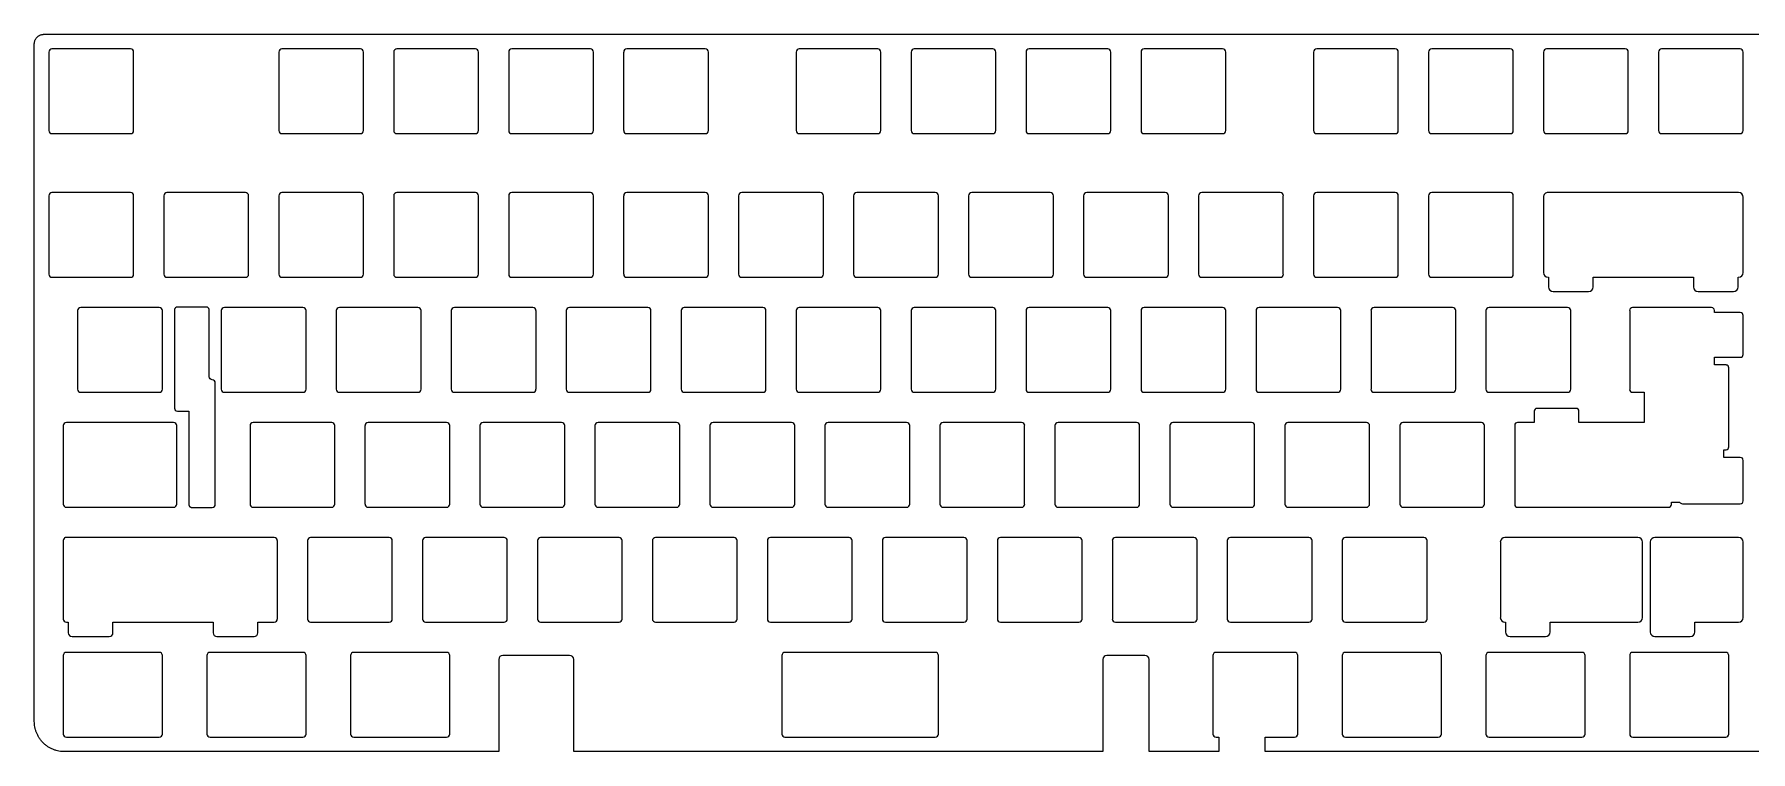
# Model space of a CAD drawing. Header units: millimetres. Extents: x 1004 to 1433, y 209 to 328.
# Drawn here: x 1004.5 to 1288.8, y 208.9 to 327.8 of the extents above; entities that cross this region are included whole.
import ezdxf

# ---------------------------------------------------------------- set-up
doc = ezdxf.new("R2010")
doc.units = ezdxf.units.MM
doc.layers.add('默认', color=7, linetype='Continuous', true_color=0x000000)

msp = doc.modelspace()

# ---------------------------------------------------------------- linework, layer by layer
at = {"layer": '默认', "color": 96, "true_color": 0x007f00}
for p, q in [((1006.06, 327.79, 4.1), (1371.64, 327.79, 4.1)), ((1004.46, 213.93, 4.1), (1004.46, 326.19, 4.1)), ((1027.68, 282.1, 4.1), (1027.68, 265.86, 4.1)), ((1033.44, 271.04, 4.1), (1033.44, 282.1, 4.1)), ((1034.44, 249.9, 4.1), (1034.44, 270.04, 4.1)), ((1030.56, 249.4, 4.1), (1033.94, 249.4, 4.1)), ((1093.16, 224.88, 4.1), (1082.09, 224.88, 4.1)), ((1188.48, 224.88, 4.1), (1182.18, 224.88, 4.1)), ((1199.74, 224.85, 4.1), (1199.74, 211.85, 4.1)), ((1213.27, 225.38, 4.1), (1200.27, 225.38, 4.1)), ((1213.79, 211.85, 4.1), (1213.79, 224.85, 4.1))]:
    msp.add_line(p, q, dxfattribs=at)
at = {"layer": '默认'}
for p, q in [((1006.86, 324.86, 4.1), (1006.86, 311.86, 4.1)), ((1020.39, 325.39, 4.1), (1007.39, 325.39, 4.1)), ((1020.91, 311.86, 4.1), (1020.91, 324.86, 4.1)), ((1044.96, 324.86, 4.1), (1044.96, 311.86, 4.1)), ((1058.49, 325.39, 4.1), (1045.49, 325.39, 4.1)), ((1059.01, 311.86, 4.1), (1059.01, 324.86, 4.1)), ((1064.01, 324.86, 4.1), (1064.01, 311.86, 4.1)), ((1077.54, 325.39, 4.1), (1064.54, 325.39, 4.1)), ((1078.06, 311.86, 4.1), (1078.06, 324.86, 4.1)), ((1083.06, 324.86, 4.1), (1083.06, 311.86, 4.1)), ((1096.59, 325.39, 4.1), (1083.59, 325.39, 4.1)), ((1097.11, 311.86, 4.1), (1097.11, 324.86, 4.1)), ((1102.11, 324.86, 4.1), (1102.11, 311.86, 4.1)), ((1115.64, 325.39, 4.1), (1102.64, 325.39, 4.1)), ((1116.16, 311.86, 4.1), (1116.16, 324.86, 4.1)), ((1130.69, 324.86, 4.1), (1130.69, 311.86, 4.1)), ((1144.21, 325.39, 4.1), (1131.21, 325.39, 4.1)), ((1144.74, 311.86, 4.1), (1144.74, 324.86, 4.1)), ((1149.74, 324.86, 4.1), (1149.74, 311.86, 4.1)), ((1163.26, 325.39, 4.1), (1150.26, 325.39, 4.1)), ((1163.79, 311.86, 4.1), (1163.79, 324.86, 4.1)), ((1168.79, 324.86, 4.1), (1168.79, 311.86, 4.1)), ((1182.31, 325.39, 4.1), (1169.31, 325.39, 4.1)), ((1182.84, 311.86, 4.1), (1182.84, 324.86, 4.1)), ((1187.84, 324.86, 4.1), (1187.84, 311.86, 4.1)), ((1201.36, 325.39, 4.1), (1188.36, 325.39, 4.1)), ((1201.89, 311.86, 4.1), (1201.89, 324.86, 4.1)), ((1216.41, 324.86, 4.1), (1216.41, 311.86, 4.1)), ((1229.94, 325.39, 4.1), (1216.94, 325.39, 4.1)), ((1230.46, 311.86, 4.1), (1230.46, 324.86, 4.1)), ((1235.46, 324.86, 4.1), (1235.46, 311.86, 4.1)), ((1248.99, 325.39, 4.1), (1235.99, 325.39, 4.1)), ((1249.51, 311.86, 4.1), (1249.51, 324.86, 4.1)), ((1254.51, 324.86, 4.1), (1254.51, 311.86, 4.1)), ((1268.04, 325.39, 4.1), (1255.04, 325.39, 4.1)), ((1268.56, 311.86, 4.1), (1268.56, 324.86, 4.1)), ((1273.56, 324.86, 4.1), (1273.56, 311.86, 4.1)), ((1287.09, 325.39, 4.1), (1274.09, 325.39, 4.1)), ((1287.61, 311.86, 4.1), (1287.61, 324.86, 4.1)), ((1007.39, 311.34, 4.1), (1020.39, 311.34, 4.1)), ((1045.49, 311.34, 4.1), (1058.49, 311.34, 4.1)), ((1064.54, 311.34, 4.1), (1077.54, 311.34, 4.1)), ((1083.59, 311.34, 4.1), (1096.59, 311.34, 4.1)), ((1102.64, 311.34, 4.1), (1115.64, 311.34, 4.1)), ((1131.21, 311.34, 4.1), (1144.21, 311.34, 4.1)), ((1150.26, 311.34, 4.1), (1163.26, 311.34, 4.1)), ((1169.31, 311.34, 4.1), (1182.31, 311.34, 4.1)), ((1188.36, 311.34, 4.1), (1201.36, 311.34, 4.1)), ((1216.94, 311.34, 4.1), (1229.94, 311.34, 4.1)), ((1235.99, 311.34, 4.1), (1248.99, 311.34, 4.1)), ((1255.04, 311.34, 4.1), (1268.04, 311.34, 4.1)), ((1274.09, 311.34, 4.1), (1287.09, 311.34, 4.1)), ((1020.39, 301.58, 4.1), (1007.39, 301.58, 4.1)), ((1039.44, 301.58, 4.1), (1026.44, 301.58, 4.1)), ((1058.49, 301.58, 4.1), (1045.49, 301.58, 4.1)), ((1077.54, 301.58, 4.1), (1064.54, 301.58, 4.1)), ((1096.59, 301.58, 4.1), (1083.59, 301.58, 4.1)), ((1115.64, 301.58, 4.1), (1102.64, 301.58, 4.1)), ((1134.69, 301.58, 4.1), (1121.69, 301.58, 4.1)), ((1153.74, 301.58, 4.1), (1140.74, 301.58, 4.1)), ((1172.79, 301.58, 4.1), (1159.79, 301.58, 4.1)), ((1191.84, 301.58, 4.1), (1178.84, 301.58, 4.1)), ((1210.89, 301.58, 4.1), (1197.89, 301.58, 4.1)), ((1229.94, 301.58, 4.1), (1216.94, 301.58, 4.1)), ((1248.99, 301.58, 4.1), (1235.99, 301.58, 4.1)), ((1286.84, 301.58, 4.1), (1255.29, 301.58, 4.1)), ((1006.86, 301.05, 4.1), (1006.86, 288.05, 4.1)), ((1020.91, 288.05, 4.1), (1020.91, 301.05, 4.1)), ((1025.91, 301.05, 4.1), (1025.91, 288.05, 4.1)), ((1039.96, 288.05, 4.1), (1039.96, 301.05, 4.1)), ((1044.96, 301.05, 4.1), (1044.96, 288.05, 4.1)), ((1059.01, 288.05, 4.1), (1059.01, 301.05, 4.1)), ((1064.01, 301.05, 4.1), (1064.01, 288.05, 4.1)), ((1078.06, 288.05, 4.1), (1078.06, 301.05, 4.1)), ((1083.06, 301.05, 4.1), (1083.06, 288.05, 4.1)), ((1097.11, 288.05, 4.1), (1097.11, 301.05, 4.1)), ((1102.11, 301.05, 4.1), (1102.11, 288.05, 4.1)), ((1116.16, 288.05, 4.1), (1116.16, 301.05, 4.1)), ((1121.16, 301.05, 4.1), (1121.16, 288.05, 4.1)), ((1135.21, 288.05, 4.1), (1135.21, 301.05, 4.1)), ((1140.21, 301.05, 4.1), (1140.21, 288.05, 4.1)), ((1154.26, 288.05, 4.1), (1154.26, 301.05, 4.1)), ((1159.26, 301.05, 4.1), (1159.26, 288.05, 4.1)), ((1173.31, 288.05, 4.1), (1173.31, 301.05, 4.1)), ((1178.31, 301.05, 4.1), (1178.31, 288.05, 4.1)), ((1192.36, 288.05, 4.1), (1192.36, 301.05, 4.1)), ((1197.36, 301.05, 4.1), (1197.36, 288.05, 4.1)), ((1211.41, 288.05, 4.1), (1211.41, 301.05, 4.1)), ((1216.41, 301.05, 4.1), (1216.41, 288.05, 4.1)), ((1230.46, 288.05, 4.1), (1230.46, 301.05, 4.1)), ((1235.46, 301.05, 4.1), (1235.46, 288.05, 4.1)), ((1249.51, 288.05, 4.1), (1249.51, 301.05, 4.1)), ((1287.61, 288.3, 4.1), (1287.61, 300.8, 4.1)), ((1007.39, 287.53, 4.1), (1020.39, 287.53, 4.1)), ((1026.44, 287.53, 4.1), (1039.44, 287.53, 4.1)), ((1045.49, 287.53, 4.1), (1058.49, 287.53, 4.1)), ((1064.54, 287.53, 4.1), (1077.54, 287.53, 4.1)), ((1083.59, 287.53, 4.1), (1096.59, 287.53, 4.1)), ((1102.64, 287.53, 4.1), (1115.64, 287.53, 4.1)), ((1121.69, 287.53, 4.1), (1134.69, 287.53, 4.1)), ((1140.74, 287.53, 4.1), (1153.74, 287.53, 4.1)), ((1159.79, 287.53, 4.1), (1172.79, 287.53, 4.1)), ((1178.84, 287.53, 4.1), (1191.84, 287.53, 4.1)), ((1197.89, 287.53, 4.1), (1210.89, 287.53, 4.1)), ((1216.94, 287.53, 4.1), (1229.94, 287.53, 4.1)), ((1235.99, 287.53, 4.1), (1248.99, 287.53, 4.1)), ((1256.14, 285.15, 4.1), (1261.99, 285.15, 4.1)), ((1280.14, 285.15, 4.1), (1285.99, 285.15, 4.1)), ((1011.63, 282, 4.1), (1011.63, 269, 4.1)), ((1025.15, 282.53, 4.1), (1012.15, 282.53, 4.1)), ((1025.68, 269, 4.1), (1025.68, 282, 4.1)), ((1035.44, 282, 4.1), (1035.44, 269, 4.1)), ((1048.96, 282.53, 4.1), (1035.96, 282.53, 4.1)), ((1049.49, 269, 4.1), (1049.49, 282, 4.1)), ((1054.49, 282, 4.1), (1054.49, 269, 4.1)), ((1068.01, 282.53, 4.1), (1055.01, 282.53, 4.1)), ((1068.54, 269, 4.1), (1068.54, 282, 4.1)), ((1073.54, 282, 4.1), (1073.54, 269, 4.1)), ((1087.06, 282.53, 4.1), (1074.06, 282.53, 4.1)), ((1087.59, 269, 4.1), (1087.59, 282, 4.1)), ((1092.59, 282, 4.1), (1092.59, 269, 4.1)), ((1106.11, 282.53, 4.1), (1093.11, 282.53, 4.1)), ((1106.64, 269, 4.1), (1106.64, 282, 4.1)), ((1111.64, 282, 4.1), (1111.64, 269, 4.1)), ((1125.16, 282.53, 4.1), (1112.16, 282.53, 4.1)), ((1125.69, 269, 4.1), (1125.69, 282, 4.1)), ((1130.69, 282, 4.1), (1130.69, 269, 4.1)), ((1144.21, 282.53, 4.1), (1131.21, 282.53, 4.1)), ((1144.74, 269, 4.1), (1144.74, 282, 4.1)), ((1149.74, 282, 4.1), (1149.74, 269, 4.1)), ((1163.26, 282.53, 4.1), (1150.26, 282.53, 4.1)), ((1163.79, 269, 4.1), (1163.79, 282, 4.1)), ((1168.79, 282, 4.1), (1168.79, 269, 4.1)), ((1182.31, 282.53, 4.1), (1169.31, 282.53, 4.1)), ((1182.84, 269, 4.1), (1182.84, 282, 4.1)), ((1187.84, 282, 4.1), (1187.84, 269, 4.1)), ((1201.36, 282.53, 4.1), (1188.36, 282.53, 4.1)), ((1201.89, 269, 4.1), (1201.89, 282, 4.1)), ((1206.89, 282, 4.1), (1206.89, 269, 4.1)), ((1220.41, 282.53, 4.1), (1207.41, 282.53, 4.1)), ((1220.94, 269, 4.1), (1220.94, 282, 4.1)), ((1225.94, 282, 4.1), (1225.94, 269, 4.1)), ((1239.46, 282.53, 4.1), (1226.46, 282.53, 4.1)), ((1239.99, 269, 4.1), (1239.99, 282, 4.1)), ((1244.99, 282, 4.1), (1244.99, 269, 4.1)), ((1258.51, 282.53, 4.1), (1245.51, 282.53, 4.1)), ((1259.04, 269, 4.1), (1259.04, 282, 4.1)), ((1268.8, 282.05, 4.1), (1268.8, 268.95, 4.1)), ((1282.37, 282.53, 4.1), (1269.27, 282.53, 4.1)), ((1287.61, 274.75, 4.1), (1287.61, 281.2, 4.1)), ((1285.23, 259.43, 4.1), (1285.23, 272.52, 4.1)), ((1012.15, 268.48, 4.1), (1025.15, 268.48, 4.1)), ((1035.96, 268.48, 4.1), (1048.96, 268.48, 4.1)), ((1055.01, 268.48, 4.1), (1068.01, 268.48, 4.1)), ((1074.06, 268.48, 4.1), (1087.06, 268.48, 4.1)), ((1093.11, 268.48, 4.1), (1106.11, 268.48, 4.1)), ((1112.16, 268.48, 4.1), (1125.16, 268.48, 4.1)), ((1131.21, 268.48, 4.1), (1144.21, 268.48, 4.1)), ((1150.26, 268.48, 4.1), (1163.26, 268.48, 4.1)), ((1169.31, 268.48, 4.1), (1182.31, 268.48, 4.1)), ((1188.36, 268.48, 4.1), (1201.36, 268.48, 4.1)), ((1207.41, 268.48, 4.1), (1220.41, 268.48, 4.1)), ((1226.46, 268.48, 4.1), (1239.46, 268.48, 4.1)), ((1245.51, 268.48, 4.1), (1258.51, 268.48, 4.1)), ((1259.91, 265.8, 4.1), (1253.46, 265.8, 4.1)), ((1009.24, 262.95, 4.1), (1009.24, 249.95, 4.1)), ((1027.53, 263.48, 4.1), (1009.77, 263.48, 4.1)), ((1028.06, 249.95, 4.1), (1028.06, 262.95, 4.1)), ((1040.2, 262.95, 4.1), (1040.2, 249.95, 4.1)), ((1053.73, 263.48, 4.1), (1040.73, 263.48, 4.1)), ((1054.25, 249.95, 4.1), (1054.25, 262.95, 4.1)), ((1059.25, 262.95, 4.1), (1059.25, 249.95, 4.1)), ((1072.78, 263.48, 4.1), (1059.78, 263.48, 4.1)), ((1073.3, 249.95, 4.1), (1073.3, 262.95, 4.1)), ((1078.3, 262.95, 4.1), (1078.3, 249.95, 4.1)), ((1091.83, 263.48, 4.1), (1078.83, 263.48, 4.1)), ((1092.35, 249.95, 4.1), (1092.35, 262.95, 4.1)), ((1097.35, 262.95, 4.1), (1097.35, 249.95, 4.1)), ((1110.88, 263.48, 4.1), (1097.88, 263.48, 4.1)), ((1111.4, 249.95, 4.1), (1111.4, 262.95, 4.1)), ((1116.4, 262.95, 4.1), (1116.4, 249.95, 4.1)), ((1129.93, 263.48, 4.1), (1116.93, 263.48, 4.1)), ((1130.45, 249.95, 4.1), (1130.45, 262.95, 4.1)), ((1135.45, 262.95, 4.1), (1135.45, 249.95, 4.1)), ((1148.98, 263.48, 4.1), (1135.98, 263.48, 4.1)), ((1149.5, 249.95, 4.1), (1149.5, 262.95, 4.1)), ((1154.5, 262.95, 4.1), (1154.5, 249.95, 4.1)), ((1168.03, 263.48, 4.1), (1155.03, 263.48, 4.1)), ((1168.55, 249.95, 4.1), (1168.55, 262.95, 4.1)), ((1173.55, 262.95, 4.1), (1173.55, 249.95, 4.1)), ((1187.08, 263.48, 4.1), (1174.08, 263.48, 4.1)), ((1187.6, 249.95, 4.1), (1187.6, 262.95, 4.1)), ((1192.6, 262.95, 4.1), (1192.6, 249.95, 4.1)), ((1206.13, 263.48, 4.1), (1193.13, 263.48, 4.1)), ((1206.65, 249.95, 4.1), (1206.65, 262.95, 4.1)), ((1211.65, 262.95, 4.1), (1211.65, 249.95, 4.1)), ((1225.18, 263.48, 4.1), (1212.18, 263.48, 4.1)), ((1225.7, 249.95, 4.1), (1225.7, 262.95, 4.1)), ((1230.7, 262.95, 4.1), (1230.7, 249.95, 4.1)), ((1244.23, 263.48, 4.1), (1231.23, 263.48, 4.1)), ((1244.75, 249.95, 4.1), (1244.75, 262.95, 4.1)), ((1249.75, 263, 4.1), (1249.75, 249.9, 4.1)), ((1287.61, 250.48, 4.1), (1287.61, 257.2, 4.1)), ((1009.77, 249.43, 4.1), (1027.53, 249.43, 4.1)), ((1040.73, 249.43, 4.1), (1053.73, 249.43, 4.1)), ((1059.78, 249.43, 4.1), (1072.78, 249.43, 4.1)), ((1078.83, 249.43, 4.1), (1091.83, 249.43, 4.1)), ((1097.88, 249.43, 4.1), (1110.88, 249.43, 4.1)), ((1116.93, 249.43, 4.1), (1129.93, 249.43, 4.1)), ((1135.98, 249.43, 4.1), (1148.98, 249.43, 4.1)), ((1155.03, 249.43, 4.1), (1168.03, 249.43, 4.1)), ((1174.08, 249.43, 4.1), (1187.08, 249.43, 4.1)), ((1193.13, 249.43, 4.1), (1206.13, 249.43, 4.1)), ((1212.18, 249.43, 4.1), (1225.18, 249.43, 4.1)), ((1231.23, 249.43, 4.1), (1244.23, 249.43, 4.1)), ((1250.23, 249.43, 4.1), (1275.23, 249.43, 4.1)), ((1277.53, 250, 4.1), (1287.13, 250, 4.1)), ((1009.24, 243.9, 4.1), (1009.24, 230.9, 4.1)), ((1044.2, 244.43, 4.1), (1009.77, 244.43, 4.1)), ((1044.73, 230.9, 4.1), (1044.73, 243.9, 4.1)), ((1049.73, 243.9, 4.1), (1049.73, 230.9, 4.1)), ((1063.25, 244.43, 4.1), (1050.25, 244.43, 4.1)), ((1063.78, 230.9, 4.1), (1063.78, 243.9, 4.1)), ((1068.78, 243.9, 4.1), (1068.78, 230.9, 4.1)), ((1082.3, 244.43, 4.1), (1069.3, 244.43, 4.1)), ((1082.83, 230.9, 4.1), (1082.83, 243.9, 4.1)), ((1087.83, 243.9, 4.1), (1087.83, 230.9, 4.1)), ((1101.35, 244.43, 4.1), (1088.35, 244.43, 4.1)), ((1101.88, 230.9, 4.1), (1101.88, 243.9, 4.1)), ((1106.88, 243.9, 4.1), (1106.88, 230.9, 4.1)), ((1120.4, 244.43, 4.1), (1107.4, 244.43, 4.1)), ((1120.93, 230.9, 4.1), (1120.93, 243.9, 4.1)), ((1125.93, 243.9, 4.1), (1125.93, 230.9, 4.1)), ((1139.45, 244.43, 4.1), (1126.45, 244.43, 4.1)), ((1139.98, 230.9, 4.1), (1139.98, 243.9, 4.1)), ((1144.98, 243.9, 4.1), (1144.98, 230.9, 4.1)), ((1158.5, 244.43, 4.1), (1145.5, 244.43, 4.1)), ((1159.03, 230.9, 4.1), (1159.03, 243.9, 4.1)), ((1164.03, 243.9, 4.1), (1164.03, 230.9, 4.1)), ((1177.55, 244.43, 4.1), (1164.55, 244.43, 4.1)), ((1178.08, 230.9, 4.1), (1178.08, 243.9, 4.1)), ((1183.08, 243.9, 4.1), (1183.08, 230.9, 4.1)), ((1196.6, 244.43, 4.1), (1183.6, 244.43, 4.1)), ((1197.13, 230.9, 4.1), (1197.13, 243.9, 4.1)), ((1202.13, 243.9, 4.1), (1202.13, 230.9, 4.1)), ((1215.65, 244.43, 4.1), (1202.65, 244.43, 4.1)), ((1216.18, 230.9, 4.1), (1216.18, 243.9, 4.1)), ((1221.18, 243.9, 4.1), (1221.18, 230.9, 4.1)), ((1234.7, 244.43, 4.1), (1221.7, 244.43, 4.1)), ((1235.23, 230.9, 4.1), (1235.23, 243.9, 4.1)), ((1247.37, 243.65, 4.1), (1247.37, 231.15, 4.1)), ((1270.17, 244.43, 4.1), (1248.14, 244.43, 4.1)), ((1270.94, 231.15, 4.1), (1270.94, 243.65, 4.1)), ((1272.22, 243.65, 4.1), (1272.22, 228.78, 4.1)), ((1286.84, 244.43, 4.1), (1272.99, 244.43, 4.1)), ((1287.61, 231.15, 4.1), (1287.61, 243.65, 4.1)), ((1050.25, 230.38, 4.1), (1063.25, 230.38, 4.1)), ((1069.3, 230.38, 4.1), (1082.3, 230.38, 4.1)), ((1088.35, 230.38, 4.1), (1101.35, 230.38, 4.1)), ((1107.4, 230.38, 4.1), (1120.4, 230.38, 4.1)), ((1126.45, 230.38, 4.1), (1139.45, 230.38, 4.1)), ((1145.5, 230.38, 4.1), (1158.5, 230.38, 4.1)), ((1164.55, 230.38, 4.1), (1177.55, 230.38, 4.1)), ((1183.6, 230.38, 4.1), (1196.6, 230.38, 4.1)), ((1202.65, 230.38, 4.1), (1215.65, 230.38, 4.1)), ((1221.7, 230.38, 4.1), (1234.7, 230.38, 4.1)), ((1010.72, 228, 4.1), (1016.87, 228, 4.1)), ((1034.72, 228, 4.1), (1040.87, 228, 4.1)), ((1248.99, 228, 4.1), (1254.84, 228, 4.1)), ((1272.99, 228, 4.1), (1278.84, 228, 4.1)), ((1009.24, 224.85, 4.1), (1009.24, 211.85, 4.1)), ((1025.15, 225.38, 4.1), (1009.77, 225.38, 4.1)), ((1025.68, 211.85, 4.1), (1025.68, 224.85, 4.1)), ((1033.06, 224.85, 4.1), (1033.06, 211.85, 4.1)), ((1048.96, 225.38, 4.1), (1033.58, 225.38, 4.1)), ((1049.49, 211.85, 4.1), (1049.49, 224.85, 4.1)), ((1056.87, 224.85, 4.1), (1056.87, 211.85, 4.1)), ((1072.77, 225.38, 4.1), (1057.39, 225.38, 4.1)), ((1073.3, 211.85, 4.1), (1073.3, 224.85, 4.1)), ((1128.31, 224.85, 4.1), (1128.31, 211.85, 4.1)), ((1153.74, 225.38, 4.1), (1128.83, 225.38, 4.1)), ((1154.26, 211.85, 4.1), (1154.26, 224.85, 4.1)), ((1221.18, 224.85, 4.1), (1221.18, 211.85, 4.1)), ((1237.08, 225.38, 4.1), (1221.7, 225.38, 4.1)), ((1237.61, 211.85, 4.1), (1237.61, 224.85, 4.1)), ((1244.99, 224.85, 4.1), (1244.99, 211.85, 4.1)), ((1260.89, 225.38, 4.1), (1245.51, 225.38, 4.1)), ((1261.42, 211.85, 4.1), (1261.42, 224.85, 4.1)), ((1268.8, 224.85, 4.1), (1268.8, 211.85, 4.1)), ((1284.71, 225.38, 4.1), (1269.33, 225.38, 4.1)), ((1285.23, 211.85, 4.1), (1285.23, 224.85, 4.1)), ((1009.77, 211.33, 4.1), (1025.15, 211.33, 4.1)), ((1033.58, 211.33, 4.1), (1048.96, 211.33, 4.1)), ((1057.39, 211.33, 4.1), (1072.77, 211.33, 4.1)), ((1128.83, 211.33, 4.1), (1153.74, 211.33, 4.1)), ((1221.7, 211.33, 4.1), (1237.08, 211.33, 4.1)), ((1245.51, 211.33, 4.1), (1260.89, 211.33, 4.1)), ((1269.33, 211.33, 4.1), (1284.71, 211.33, 4.1))]:
    msp.add_line(p, q, dxfattribs=at)
for points in [[(1255.34, 287.53), (1255.36, 287.53), (1255.36, 285.93)], [(1262.76, 285.93), (1262.76, 287.53), (1279.36, 287.53), (1279.36, 285.93)], [(1286.76, 285.93), (1286.76, 287.53), (1286.84, 287.53)], [(1287.13, 281.67), (1282.85, 281.67), (1282.85, 282.05)], [(1284.76, 273), (1282.85, 273), (1282.85, 274.27), (1287.13, 274.27)], [(1269.27, 268.48), (1271.18, 268.48), (1271.18, 263.48), (1271.16, 263.48)], [(1252.98, 265.33), (1252.98, 263.48), (1250.23, 263.48)], [(1260.41, 263.48), (1260.38, 263.48), (1260.38, 265.33)], [(1287.13, 257.68), (1284.38, 257.68), (1284.38, 258.95), (1284.76, 258.95)], [(1275.71, 249.9), (1275.71, 250.28), (1277.05, 250.28), (1277.06, 250.26)], [(1009.77, 230.38), (1010.09, 230.38), (1010.09, 228.63)], [(1017.49, 228.63), (1017.49, 230.38), (1017.52, 230.38)], [(1034.07, 230.38), (1034.09, 230.38), (1034.09, 228.63)], [(1041.49, 228.63), (1041.49, 230.38), (1044.2, 230.38)], [(1248.14, 230.38), (1248.22, 230.38), (1248.22, 228.78)], [(1255.62, 228.78), (1255.62, 230.38), (1270.17, 230.38)], [(1279.62, 228.78), (1279.62, 230.38), (1286.84, 230.38)]]:
    msp.add_lwpolyline(points, dxfattribs=at)
at = {"layer": '默认', "color": 96, "true_color": 0x007f00}
for points in [[(1028.18, 265.36), (1030.06, 265.36), (1030.06, 249.9)], [(1081.42, 224.2), (1081.42, 208.93), (1009.46, 208.93)], [(1181.51, 224.2), (1181.51, 208.93), (1093.84, 208.93), (1093.84, 224.2)], [(1200.27, 211.33), (1200.75, 211.33), (1200.75, 208.93), (1189.16, 208.93), (1189.16, 224.2)], [(1359.81, 211.33), (1360.25, 211.33), (1360.25, 208.93), (1208.4, 208.93), (1208.4, 211.33), (1213.27, 211.33)]]:
    msp.add_lwpolyline(points, dxfattribs=at)
at = {"layer": '默认'}
for centre, radius, start, end in [((1007.39, 324.86, 4.1), 0.525, 90, 180), ((1020.39, 324.86, 4.1), 0.525, 0, 90), ((1045.49, 324.86, 4.1), 0.525, 90, 180), ((1058.49, 324.86, 4.1), 0.525, 0, 90), ((1064.54, 324.86, 4.1), 0.525, 90, 180), ((1077.54, 324.86, 4.1), 0.525, 0, 90), ((1083.59, 324.86, 4.1), 0.525, 90, 180), ((1096.59, 324.86, 4.1), 0.525, 360, 90), ((1102.64, 324.86, 4.1), 0.525, 90, 180), ((1115.64, 324.86, 4.1), 0.525, 0, 90), ((1131.21, 324.86, 4.1), 0.525, 90, 180), ((1144.21, 324.86, 4.1), 0.525, 360, 90), ((1150.26, 324.86, 4.1), 0.525, 90, 180), ((1163.26, 324.86, 4.1), 0.525, 360, 90), ((1169.31, 324.86, 4.1), 0.525, 90, 180), ((1182.31, 324.86, 4.1), 0.525, 0, 90), ((1188.36, 324.86, 4.1), 0.525, 90, 180), ((1201.36, 324.86, 4.1), 0.525, 0, 90), ((1216.94, 324.86, 4.1), 0.525, 90, 180), ((1229.94, 324.86, 4.1), 0.525, 360, 90), ((1235.99, 324.86, 4.1), 0.525, 90, 180), ((1248.99, 324.86, 4.1), 0.525, 0, 90), ((1255.04, 324.86, 4.1), 0.525, 90, 180), ((1268.04, 324.86, 4.1), 0.525, 0, 90), ((1274.09, 324.86, 4.1), 0.525, 90, 180), ((1287.09, 324.86, 4.1), 0.525, 360, 90), ((1007.39, 311.86, 4.1), 0.525, 180, 270), ((1020.39, 311.86, 4.1), 0.525, 270, 360), ((1045.49, 311.86, 4.1), 0.525, 180, 270), ((1058.49, 311.86, 4.1), 0.525, 270, 0), ((1064.54, 311.86, 4.1), 0.525, 180, 270), ((1077.54, 311.86, 4.1), 0.525, 270, 360), ((1083.59, 311.86, 4.1), 0.525, 180, 270), ((1096.59, 311.86, 4.1), 0.525, 270, 0), ((1102.64, 311.86, 4.1), 0.525, 180, 270), ((1115.64, 311.86, 4.1), 0.525, 270, 360), ((1131.21, 311.86, 4.1), 0.525, 180, 270), ((1144.21, 311.86, 4.1), 0.525, 270, 0), ((1150.26, 311.86, 4.1), 0.525, 180, 270), ((1163.26, 311.86, 4.1), 0.525, 270, 0), ((1169.31, 311.86, 4.1), 0.525, 180, 270), ((1182.31, 311.86, 4.1), 0.525, 270, 0), ((1188.36, 311.86, 4.1), 0.525, 180, 270), ((1201.36, 311.86, 4.1), 0.525, 270, 0), ((1216.94, 311.86, 4.1), 0.525, 180, 270), ((1229.94, 311.86, 4.1), 0.525, 270, 360), ((1235.99, 311.86, 4.1), 0.525, 180, 270), ((1248.99, 311.86, 4.1), 0.525, 270, 0), ((1255.04, 311.86, 4.1), 0.525, 180, 270), ((1268.04, 311.86, 4.1), 0.525, 270, 360), ((1274.09, 311.86, 4.1), 0.525, 180, 270), ((1287.09, 311.86, 4.1), 0.525, 270, 360), ((1007.39, 301.05, 4.1), 0.525, 90, 180), ((1020.39, 301.05, 4.1), 0.525, 0, 90), ((1026.44, 301.05, 4.1), 0.525, 90, 180), ((1039.44, 301.05, 4.1), 0.525, 0, 90), ((1045.49, 301.05, 4.1), 0.525, 90, 180), ((1058.49, 301.05, 4.1), 0.525, 0, 90), ((1064.54, 301.05, 4.1), 0.525, 90, 180), ((1077.54, 301.05, 4.1), 0.525, 0, 90), ((1083.59, 301.05, 4.1), 0.525, 90, 180), ((1096.59, 301.05, 4.1), 0.525, 0, 90), ((1102.64, 301.05, 4.1), 0.525, 90, 180), ((1115.64, 301.05, 4.1), 0.525, 0, 90), ((1121.69, 301.05, 4.1), 0.525, 90, 180), ((1134.69, 301.05, 4.1), 0.525, 0, 90), ((1140.74, 301.05, 4.1), 0.525, 90, 180), ((1153.74, 301.05, 4.1), 0.525, 0, 90), ((1159.79, 301.05, 4.1), 0.525, 90, 180), ((1172.79, 301.05, 4.1), 0.525, 0, 90), ((1178.84, 301.05, 4.1), 0.525, 90, 180), ((1191.84, 301.05, 4.1), 0.525, 0, 90), ((1197.89, 301.05, 4.1), 0.525, 90, 180), ((1210.89, 301.05, 4.1), 0.525, 0, 90), ((1216.94, 301.05, 4.1), 0.525, 90, 180), ((1229.94, 301.05, 4.1), 0.525, 0, 90), ((1235.99, 301.05, 4.1), 0.525, 90, 180), ((1248.99, 301.05, 4.1), 0.525, 0, 90), ((1255.29, 300.8, 4.1), 0.775, 89.9999, 179.9999), ((1286.84, 300.8, 4.1), 0.775, 0, 89.9999), ((1007.39, 288.05, 4.1), 0.525, 180, 270), ((1020.39, 288.05, 4.1), 0.525, 270, 360), ((1026.44, 288.05, 4.1), 0.525, 180, 270), ((1039.44, 288.05, 4.1), 0.525, 270, 360), ((1045.49, 288.05, 4.1), 0.525, 180, 270), ((1058.49, 288.05, 4.1), 0.525, 270, 360), ((1064.54, 288.05, 4.1), 0.525, 180, 270), ((1077.54, 288.05, 4.1), 0.525, 270, 360), ((1083.59, 288.05, 4.1), 0.525, 180, 270), ((1096.59, 288.05, 4.1), 0.525, 270, 360), ((1102.64, 288.05, 4.1), 0.525, 180, 270), ((1115.64, 288.05, 4.1), 0.525, 270, 360), ((1121.69, 288.05, 4.1), 0.525, 180, 270), ((1134.69, 288.05, 4.1), 0.525, 270, 360), ((1140.74, 288.05, 4.1), 0.525, 180, 270), ((1153.74, 288.05, 4.1), 0.525, 270, 360), ((1159.79, 288.05, 4.1), 0.525, 180, 270), ((1172.79, 288.05, 4.1), 0.525, 270, 360), ((1178.84, 288.05, 4.1), 0.525, 180, 270), ((1191.84, 288.05, 4.1), 0.525, 270, 360), ((1197.89, 288.05, 4.1), 0.525, 180, 270), ((1210.89, 288.05, 4.1), 0.525, 270, 360), ((1216.94, 288.05, 4.1), 0.525, 180, 270), ((1229.94, 288.05, 4.1), 0.525, 270, 360), ((1235.99, 288.05, 4.1), 0.525, 180, 270), ((1248.99, 288.05, 4.1), 0.525, 270, 360), ((1255.29, 288.3, 4.1), 0.775, 179.9995, 269.9899), ((1255.37, 777.07, 4.1), 489.54, 269.9899, 269.9957), ((1286.84, 288.3, 4.1), 0.775, 270, 360), ((1256.14, 285.93, 4.1), 0.775, 180, 270), ((1261.99, 285.93, 4.1), 0.775, 270, 0), ((1280.14, 285.93, 4.1), 0.775, 180, 270), ((1285.99, 285.93, 4.1), 0.775, 270, 360), ((1012.15, 282, 4.1), 0.525, 90, 180), ((1025.15, 282, 4.1), 0.525, 0, 90), ((1035.96, 282, 4.1), 0.525, 90, 180), ((1048.96, 282, 4.1), 0.525, 0, 90), ((1055.01, 282, 4.1), 0.525, 90, 180), ((1068.01, 282, 4.1), 0.525, 0, 90), ((1074.06, 282, 4.1), 0.525, 90, 180), ((1087.06, 282, 4.1), 0.525, 0, 90), ((1093.11, 282, 4.1), 0.525, 90, 180), ((1106.11, 282, 4.1), 0.525, 0, 90), ((1112.16, 282, 4.1), 0.525, 90, 180), ((1125.16, 282, 4.1), 0.525, 0, 90), ((1131.21, 282, 4.1), 0.525, 90, 180), ((1144.21, 282, 4.1), 0.525, 0, 90), ((1150.26, 282, 4.1), 0.525, 90, 180), ((1163.26, 282, 4.1), 0.525, 0, 90), ((1169.31, 282, 4.1), 0.525, 90, 180), ((1182.31, 282, 4.1), 0.525, 0, 90), ((1188.36, 282, 4.1), 0.525, 90, 180), ((1201.36, 282, 4.1), 0.525, 0, 90), ((1207.41, 282, 4.1), 0.525, 90, 180), ((1220.41, 282, 4.1), 0.525, 0, 90), ((1226.46, 282, 4.1), 0.525, 90, 180), ((1239.46, 282, 4.1), 0.525, 0, 90), ((1245.51, 282, 4.1), 0.525, 90, 180), ((1258.51, 282, 4.1), 0.525, 0, 90), ((1269.27, 282.05, 4.1), 0.475, 90, 180), ((1282.37, 282.05, 4.1), 0.475, 0, 90), ((1287.13, 281.2, 4.1), 0.475, 0, 90), ((1287.13, 274.75, 4.1), 0.475, 270, 0), ((1284.76, 272.52, 4.1), 0.475, 360, 90), ((1012.15, 269, 4.1), 0.525, 180, 270), ((1025.15, 269, 4.1), 0.525, 270, 360), ((1035.96, 269, 4.1), 0.525, 180, 270), ((1048.96, 269, 4.1), 0.525, 270, 360), ((1055.01, 269, 4.1), 0.525, 180, 270), ((1068.01, 269, 4.1), 0.525, 270, 360), ((1074.06, 269, 4.1), 0.525, 180, 270), ((1087.06, 269, 4.1), 0.525, 270, 360), ((1093.11, 269, 4.1), 0.525, 180, 270), ((1106.11, 269, 4.1), 0.525, 270, 360), ((1112.16, 269, 4.1), 0.525, 180, 270), ((1125.16, 269, 4.1), 0.525, 270, 360), ((1131.21, 269, 4.1), 0.525, 180, 270), ((1144.21, 269, 4.1), 0.525, 270, 360), ((1150.26, 269, 4.1), 0.525, 180, 270), ((1163.26, 269, 4.1), 0.525, 270, 360), ((1169.31, 269, 4.1), 0.525, 180, 270), ((1182.31, 269, 4.1), 0.525, 270, 360), ((1188.36, 269, 4.1), 0.525, 180, 270), ((1201.36, 269, 4.1), 0.525, 270, 360), ((1207.41, 269, 4.1), 0.525, 180, 270), ((1220.41, 269, 4.1), 0.525, 270, 360), ((1226.46, 269, 4.1), 0.525, 180, 270), ((1239.46, 269, 4.1), 0.525, 270, 360), ((1245.51, 269, 4.1), 0.525, 180, 270), ((1258.51, 269, 4.1), 0.525, 270, 360), ((1269.27, 268.95, 4.1), 0.475, 180, 270), ((1253.46, 265.33, 4.1), 0.475, 90, 180), ((1259.91, 265.33, 4.1), 0.475, 360, 90), ((1009.77, 262.95, 4.1), 0.525, 90, 180), ((1027.53, 262.95, 4.1), 0.525, 360, 90), ((1040.73, 262.95, 4.1), 0.525, 90, 180), ((1053.73, 262.95, 4.1), 0.525, 0, 90), ((1059.78, 262.95, 4.1), 0.525, 90, 180), ((1072.78, 262.95, 4.1), 0.525, 0, 90), ((1078.83, 262.95, 4.1), 0.525, 90, 180), ((1091.83, 262.95, 4.1), 0.525, 0, 90), ((1097.88, 262.95, 4.1), 0.525, 90, 180), ((1110.88, 262.95, 4.1), 0.525, 0, 90), ((1116.93, 262.95, 4.1), 0.525, 90, 180), ((1129.93, 262.95, 4.1), 0.525, 0, 90), ((1135.98, 262.95, 4.1), 0.525, 90, 180), ((1148.98, 262.95, 4.1), 0.525, 0, 90), ((1155.03, 262.95, 4.1), 0.525, 90, 180), ((1168.03, 262.95, 4.1), 0.525, 0, 90), ((1174.08, 262.95, 4.1), 0.525, 90, 180), ((1187.08, 262.95, 4.1), 0.525, 0, 90), ((1193.13, 262.95, 4.1), 0.525, 90, 180), ((1206.13, 262.95, 4.1), 0.525, 0, 90), ((1212.18, 262.95, 4.1), 0.525, 90, 180), ((1225.18, 262.95, 4.1), 0.525, 0, 90), ((1231.23, 262.95, 4.1), 0.525, 90, 180), ((1244.23, 262.95, 4.1), 0.525, 0, 90), ((1250.23, 263, 4.1), 0.475, 90, 180), ((1284.76, 259.43, 4.1), 0.475, 270, 0), ((1287.13, 257.2, 4.1), 0.475, 0, 90), ((1287.13, 250.48, 4.1), 0.475, 270, 360), ((1009.77, 249.95, 4.1), 0.525, 180, 270), ((1027.53, 249.95, 4.1), 0.525, 270, 360), ((1040.73, 249.95, 4.1), 0.525, 180, 270), ((1053.73, 249.95, 4.1), 0.525, 270, 360), ((1059.78, 249.95, 4.1), 0.525, 180, 270), ((1072.78, 249.95, 4.1), 0.525, 270, 360), ((1078.83, 249.95, 4.1), 0.525, 180, 270), ((1091.83, 249.95, 4.1), 0.525, 270, 360), ((1097.88, 249.95, 4.1), 0.525, 180, 270), ((1110.88, 249.95, 4.1), 0.525, 270, 360), ((1116.93, 249.95, 4.1), 0.525, 180, 270), ((1129.93, 249.95, 4.1), 0.525, 270, 360), ((1135.98, 249.95, 4.1), 0.525, 180, 270), ((1148.98, 249.95, 4.1), 0.525, 270, 360), ((1155.03, 249.95, 4.1), 0.525, 180, 270), ((1168.03, 249.95, 4.1), 0.525, 270, 360), ((1174.08, 249.95, 4.1), 0.525, 180, 270), ((1187.08, 249.95, 4.1), 0.525, 270, 360), ((1193.13, 249.95, 4.1), 0.525, 180, 270), ((1206.13, 249.95, 4.1), 0.525, 270, 360), ((1212.18, 249.95, 4.1), 0.525, 180, 270), ((1225.18, 249.95, 4.1), 0.525, 270, 360), ((1231.23, 249.95, 4.1), 0.525, 180, 270), ((1244.23, 249.95, 4.1), 0.525, 270, 360), ((1250.23, 249.9, 4.1), 0.475, 180, 270.0006), ((1275.23, 249.9, 4.1), 0.475, 270.0006, 0), ((1009.77, 243.9, 4.1), 0.525, 134.9992, 180), ((1044.2, 243.9, 4.1), 0.525, 360, 90), ((1050.25, 243.9, 4.1), 0.525, 90, 180), ((1063.25, 243.9, 4.1), 0.525, 0, 90), ((1069.3, 243.9, 4.1), 0.525, 90, 180), ((1082.3, 243.9, 4.1), 0.525, 0, 90), ((1088.35, 243.9, 4.1), 0.525, 90, 180), ((1101.35, 243.9, 4.1), 0.525, 0, 90), ((1107.4, 243.9, 4.1), 0.525, 90, 180), ((1120.4, 243.9, 4.1), 0.525, 0, 90), ((1126.45, 243.9, 4.1), 0.525, 90, 180), ((1139.45, 243.9, 4.1), 0.525, 0, 90), ((1145.5, 243.9, 4.1), 0.525, 90, 180), ((1158.5, 243.9, 4.1), 0.525, 0, 90), ((1164.55, 243.9, 4.1), 0.525, 90, 180), ((1177.55, 243.9, 4.1), 0.525, 0, 90), ((1183.6, 243.9, 4.1), 0.525, 90, 180), ((1196.6, 243.9, 4.1), 0.525, 0, 90), ((1202.65, 243.9, 4.1), 0.525, 90, 180), ((1215.65, 243.9, 4.1), 0.525, 0, 90), ((1221.7, 243.9, 4.1), 0.525, 90, 180), ((1234.7, 243.9, 4.1), 0.525, 0, 90), ((1248.14, 243.65, 4.1), 0.775, 90, 180), ((1270.17, 243.65, 4.1), 0.775, 0, 90), ((1272.99, 243.65, 4.1), 0.775, 90, 180), ((1286.84, 243.65, 4.1), 0.775, 0, 90), ((1009.77, 230.9, 4.1), 0.525, 180, 269.9985), ((1044.2, 230.9, 4.1), 0.525, 270, 0), ((1050.25, 230.9, 4.1), 0.525, 180, 270), ((1063.25, 230.9, 4.1), 0.525, 270, 360), ((1069.3, 230.9, 4.1), 0.525, 180, 270), ((1082.3, 230.9, 4.1), 0.525, 270, 360), ((1088.35, 230.9, 4.1), 0.525, 180, 270), ((1101.35, 230.9, 4.1), 0.525, 270, 360), ((1107.4, 230.9, 4.1), 0.525, 180, 270), ((1120.4, 230.9, 4.1), 0.525, 270, 360), ((1126.45, 230.9, 4.1), 0.525, 180, 270), ((1139.45, 230.9, 4.1), 0.525, 270, 360), ((1145.5, 230.9, 4.1), 0.525, 180, 270), ((1158.5, 230.9, 4.1), 0.525, 270, 360), ((1164.55, 230.9, 4.1), 0.525, 180, 270), ((1177.55, 230.9, 4.1), 0.525, 270, 360), ((1183.6, 230.9, 4.1), 0.525, 180, 270), ((1196.6, 230.9, 4.1), 0.525, 270, 360), ((1202.65, 230.9, 4.1), 0.525, 180, 270), ((1215.65, 230.9, 4.1), 0.525, 270, 360), ((1221.7, 230.9, 4.1), 0.525, 180, 270), ((1234.7, 230.9, 4.1), 0.525, 270, 360), ((1248.14, 231.15, 4.1), 0.775, 180, 270), ((1270.17, 231.15, 4.1), 0.775, 270, 360), ((1286.84, 231.15, 4.1), 0.775, 270, 360), ((1010.72, 228.63, 4.1), 0.625, 180, 270), ((1016.87, 228.63, 4.1), 0.625, 270, 0), ((1034.72, 228.63, 4.1), 0.625, 180, 270), ((1040.87, 228.63, 4.1), 0.625, 270, 0), ((1248.99, 228.78, 4.1), 0.775, 180, 270), ((1254.84, 228.78, 4.1), 0.775, 270, 0), ((1272.99, 228.78, 4.1), 0.775, 180, 270), ((1278.84, 228.78, 4.1), 0.775, 270, 0), ((1009.77, 224.85, 4.1), 0.525, 90, 180), ((1025.15, 224.85, 4.1), 0.525, 360, 90), ((1033.58, 224.85, 4.1), 0.525, 90, 180), ((1048.96, 224.85, 4.1), 0.525, 0, 90), ((1057.39, 224.85, 4.1), 0.525, 90, 180), ((1072.77, 224.85, 4.1), 0.525, 0, 90), ((1128.83, 224.85, 4.1), 0.525, 90, 180), ((1153.74, 224.85, 4.1), 0.525, 0, 90), ((1221.7, 224.85, 4.1), 0.525, 90, 180), ((1237.08, 224.85, 4.1), 0.525, 0, 90), ((1245.51, 224.85, 4.1), 0.525, 90, 180), ((1260.89, 224.85, 4.1), 0.525, 360, 90), ((1269.33, 224.85, 4.1), 0.525, 90, 180), ((1284.71, 224.85, 4.1), 0.525, 0, 90), ((1009.77, 211.85, 4.1), 0.525, 180, 270), ((1025.15, 211.85, 4.1), 0.525, 270, 0), ((1033.58, 211.85, 4.1), 0.525, 180, 270), ((1048.96, 211.85, 4.1), 0.525, 270, 0), ((1057.39, 211.85, 4.1), 0.525, 180, 270), ((1072.77, 211.85, 4.1), 0.525, 270, 0), ((1128.83, 211.85, 4.1), 0.525, 180, 270), ((1153.74, 211.85, 4.1), 0.525, 270, 360), ((1221.7, 211.85, 4.1), 0.525, 180, 270), ((1237.08, 211.85, 4.1), 0.525, 270, 360), ((1245.51, 211.85, 4.1), 0.525, 180, 270), ((1260.89, 211.85, 4.1), 0.525, 270, 0), ((1269.33, 211.85, 4.1), 0.525, 180, 270), ((1284.71, 211.85, 4.1), 0.525, 270, 0)]:
    msp.add_arc(centre, radius, start, end, dxfattribs=at)
at = {"layer": '默认', "extrusion": (0, 0, -1)}
msp.add_arc((162791.3, 301.05, -4.1), 164045.82, 180.0000873, 180.000443, dxfattribs=at)
at = {"layer": '默认', "color": 96, "true_color": 0x007f00, "extrusion": (0, 0, -1)}
msp.add_arc((-1033.94, 271.04, -4.1), 0.5, 270.0301, 0, dxfattribs=at)
at = {"layer": '默认', "color": 96, "true_color": 0x007f00}
for centre, radius, start, end in [((1033.94, 270.04, 4.1), 0.5, 0, 89.9699), ((1028.18, 265.86, 4.1), 0.5, 180, 270), ((1033.94, 249.9, 4.1), 0.5, 270, 0), ((1082.09, 224.2, 4.1), 0.675, 90, 180), ((1093.16, 224.2, 4.1), 0.675, 0, 90), ((1182.18, 224.2, 4.1), 0.675, 90, 180), ((1188.48, 224.2, 4.1), 0.675, 0, 90), ((1200.27, 224.85, 4.1), 0.525, 90, 180), ((1213.27, 224.85, 4.1), 0.525, 0, 90), ((1200.27, 211.85, 4.1), 0.525, 180, 270), ((1213.27, 211.85, 4.1), 0.525, 270, 360)]:
    msp.add_arc(centre, radius, start, end, dxfattribs=at)
for points in [[(1004.46, 326.19, 4.1), (1004.46, 327.79, 4.1), (1006.06, 327.79, 4.1)], [(1028.18, 282.6, 4.1), (1027.68, 282.6, 4.1), (1027.68, 282.1, 4.1)], [(1033.44, 282.1, 4.1), (1033.44, 282.6, 4.1), (1032.94, 282.6, 4.1)], [(1030.06, 249.9, 4.1), (1030.06, 249.4, 4.1), (1030.56, 249.4, 4.1)], [(1009.46, 208.93, 4.1), (1004.46, 208.93, 4.1), (1004.46, 213.93, 4.1)]]:
    msp.add_rational_spline(points, [1, 0.707106781187, 1], degree=2, dxfattribs=at)
at = {"layer": '默认'}
for points in [[(1254.51, 299.78, 4.1), (1254.51, 295.96, 4.1), (1254.51, 292.13, 4.1), (1254.51, 288.3, 4.1)], [(1271.16, 263.48, 4.1), (1268.35, 263.48, 4.1), (1264.77, 263.48, 4.1), (1260.41, 263.48, 4.1)], [(1277.06, 250.26, 4.1), (1277.11, 250.19, 4.1), (1277.17, 250.13, 4.1), (1277.25, 250.08, 4.1)], [(1277.25, 250.08, 4.1), (1277.34, 250.03, 4.1), (1277.44, 250, 4.1), (1277.53, 250, 4.1)], [(1017.52, 230.38, 4.1), (1022.85, 230.38, 4.1), (1028.37, 230.38, 4.1), (1034.07, 230.38, 4.1)]]:
    msp.add_open_spline(points, degree=3, dxfattribs=at)
at = {"layer": '默认', "color": 96, "true_color": 0x007f00}
msp.add_open_spline([(1032.94, 282.6, 4.1), (1030.56, 282.6, 4.1), (1028.18, 282.6, 4.1)], degree=2, dxfattribs=at)
at = {"layer": '默认'}
msp.add_rational_spline([(1009.77, 244.43, 4.1), (1009.55, 244.43, 4.1), (1009.4, 244.27, 4.1)], [1, 0.923877008341, 1], degree=2, dxfattribs=at)

doc.saveas('drawing.dxf')
